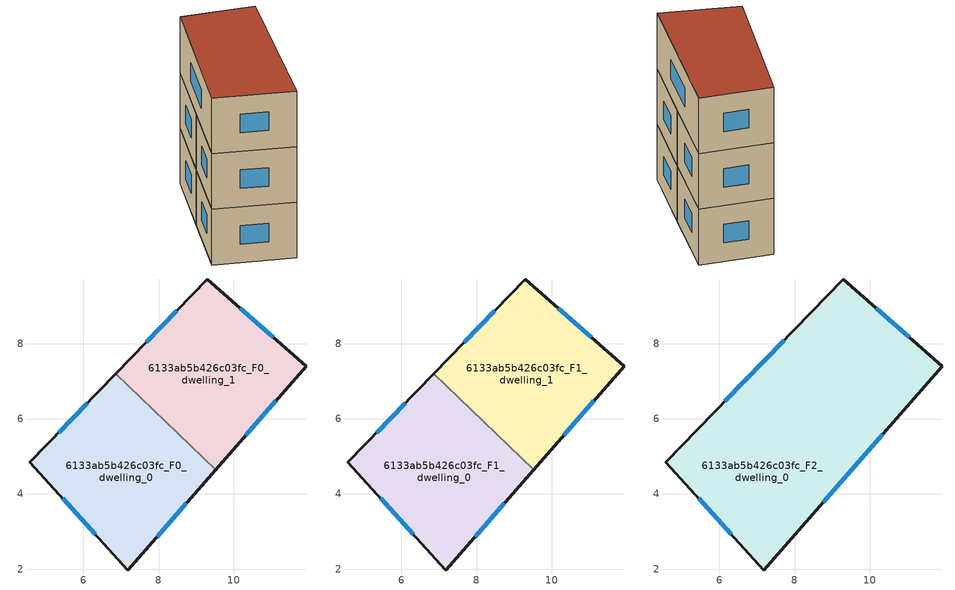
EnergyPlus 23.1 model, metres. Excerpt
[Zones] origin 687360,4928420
6133ab5b426c03fc_F0_dwelling_0
 floor ground (EU_floor_Construction): 9.52,4.64 7.19,1.98 4.58,4.84 6.86,7.2 z0
 wall outside (EU_wall_Construction): 6.86,7.2 4.58,4.84 7.19,1.98 9.52,4.64 z0:3
 wall to 6133ab5b426c03fc_F0_dwelling_1 (EU_wall_Construction): 9.52,4.64 6.86,7.2 z0:3
 window (EU_Window_Construction): 7.96,2.86 8.74,3.75 / 5.45,3.88 6.32,2.93 / 6.1,6.41 5.34,5.62 z1:2
6133ab5b426c03fc_F0_dwelling_1
 floor ground (EU_floor_Construction): 11.93,7.4 9.52,4.64 6.86,7.2 9.3,9.72 z0
 wall outside (EU_wall_Construction): 9.52,4.64 11.93,7.4 9.3,9.72 6.86,7.2 z0:3
 window (EU_Window_Construction): 10.32,5.56 11.12,6.48 / 8.49,8.88 7.68,8.04 / 11.05,8.17 10.17,8.94 z1:2
6133ab5b426c03fc_F1_dwelling_0
 floor to 6133ab5b426c03fc_F0_dwelling_0 (EU_floor_Construction): 9.52,4.64 7.19,1.98 4.58,4.84 6.86,7.2 z3
 wall outside (EU_wall_Construction): 6.86,7.2 4.58,4.84 7.19,1.98 9.52,4.64 z3:6
 wall to 6133ab5b426c03fc_F1_dwelling_1 (EU_wall_Construction): 9.52,4.64 6.86,7.2 z3:6
 window (EU_Window_Construction): 7.96,2.86 8.74,3.75 / 5.45,3.88 6.32,2.93 / 6.1,6.41 5.34,5.62 z4:5
6133ab5b426c03fc_F1_dwelling_1
 floor to 6133ab5b426c03fc_F0_dwelling_1 (EU_floor_Construction): 11.93,7.4 9.52,4.64 6.86,7.2 9.3,9.72 z3
 wall outside (EU_wall_Construction): 9.52,4.64 11.93,7.4 9.3,9.72 6.86,7.2 z3:6
 window (EU_Window_Construction): 10.32,5.56 11.12,6.48 / 8.49,8.88 7.68,8.04 / 11.05,8.17 10.17,8.94 z4:5
6133ab5b426c03fc_F2_dwelling_0
 floor to 6133ab5b426c03fc_F1_dwelling_0 (EU_floor_Construction): 9.52,4.64 7.19,1.98 4.58,4.84 6.86,7.2 z6
 floor to 6133ab5b426c03fc_F1_dwelling_1 (EU_floor_Construction): 11.93,7.4 9.52,4.64 6.86,7.2 9.3,9.72 z6
 wall outside (EU_wall_Construction): 11.93,7.4 9.3,9.72 4.58,4.84 7.19,1.98 11.93,7.4 z6:9
 window (EU_Window_Construction): 11.05,8.17 10.17,8.94 / 8.77,3.78 10.35,5.59 / 5.45,3.88 6.32,2.93 / 7.72,8.09 6.15,6.46 z7:8
 roof outside (EU_roof_Construction): 7.19,1.98 11.93,7.4 9.3,9.72 4.58,4.84 z9
[Building]
EU S2 Campaign: North Axis=0; Terrain=City; Solar Distribution=FullExterior
[Site:Location]
Bologna: Latitude=44.5; Longitude=11.25; Time Zone=1; Elevation=37
[SizingPeriod:WeatherFileDays]
AnnualSizingPeriod: Begin Month=1; Begin Day of Month=1; End Month=12; End Day of Month=31; Day of Week for Start Day=Monday; Use Weather File Daylight Saving Period=No; Use Weather File Rain and Snow Indicators=No
[MATERIAL]
EU_InternalMass_Material: Roughness=MediumRough; Thickness=0.1; Conductivity=1; Density=1800; Specific Heat=900; Thermal Absorptance=0.9; Solar Absorptance=0.7; Visible Absorptance=0.7
[MATERIAL:NOMASS] Roughness=MediumRough; Thermal Absorptance=0.9; Solar Absorptance=0.7; Visible Absorptance=0.7
Name | Thermal Resistance
EU_wall_NoMass | 0.937881
EU_roof_NoMass | 0.548572
EU_floor_NoMass | 0.71348
[WINDOWMATERIAL:SIMPLEGLAZINGSYSTEM]
EU_Window_SimpleGlazing: UFactor=4.25633; Solar Heat Gain Coefficient=0.85; Visible Transmittance=0.85
[CONSTRUCTION]
EU_wall_Construction: EU_wall_NoMass
EU_roof_Construction: EU_roof_NoMass
EU_floor_Construction: EU_floor_NoMass
EU_InternalMass_Construction: EU_InternalMass_Material
EU_Window_Construction: EU_Window_SimpleGlazing
[ZONE] Type=1; Multiplier=1; Ceiling Height=autocalculate; Floor Area=autocalculate; Part of Total Floor Area=Yes
Name | Volume
6133ab5b426c03fc_F0_dwelling_0; 6133ab5b426c03fc_F1_dwelling_0; 6133ab5b426c03fc_F0_dwelling_1; 6133ab5b426c03fc_F1_dwelling_1 | 38.6133
6133ab5b426c03fc_F2_dwelling_0 | 77.2258
[INTERNALMASS] Construction=EU_InternalMass_Construction
Name | Zone or ZoneList | Surface Area
6133ab5b426c03fc_F0_dwelling_0_EU_InternalMass | 6133ab5b426c03fc_F0_dwelling_0 | 12.8714
6133ab5b426c03fc_F0_dwelling_1_EU_InternalMass | 6133ab5b426c03fc_F0_dwelling_1 | 12.8712
6133ab5b426c03fc_F1_dwelling_0_EU_InternalMass | 6133ab5b426c03fc_F1_dwelling_0 | 12.8714
6133ab5b426c03fc_F1_dwelling_1_EU_InternalMass | 6133ab5b426c03fc_F1_dwelling_1 | 12.8712
6133ab5b426c03fc_F2_dwelling_0_EU_InternalMass | 6133ab5b426c03fc_F2_dwelling_0 | 25.7437
[OTHEREQUIPMENT] Fuel Type=Electricity; Design Level Calculation Method=Watts/Area; Power per Zone Floor Area=1; Fraction Latent=0; Fraction Radiant=0; Fraction Lost=0; Carbon Dioxide Generation Rate=0; EndUse Subcategory=EU_Step8_InternalGains
Name | Zone or ZoneList or Space or SpaceList | Schedule
EU_Step8_InternalGain_6133ab5b426c03fc_F0_dwelling_0_f000 | 6133ab5b426c03fc_F0_dwelling_0 | EU_Step8_GainSchedule_6133ab5b426c03fc_F0_dwelling_0_f000
EU_Step8_InternalGain_6133ab5b426c03fc_F0_dwelling_1_f000 | 6133ab5b426c03fc_F0_dwelling_1 | EU_Step8_GainSchedule_6133ab5b426c03fc_F0_dwelling_1_f000
EU_Step8_InternalGain_6133ab5b426c03fc_F1_dwelling_0_f000 | 6133ab5b426c03fc_F1_dwelling_0 | EU_Step8_GainSchedule_6133ab5b426c03fc_F1_dwelling_0_f000
EU_Step8_InternalGain_6133ab5b426c03fc_F1_dwelling_1_f000 | 6133ab5b426c03fc_F1_dwelling_1 | EU_Step8_GainSchedule_6133ab5b426c03fc_F1_dwelling_1_f000
EU_Step8_InternalGain_6133ab5b426c03fc_F2_dwelling_0_f000 | 6133ab5b426c03fc_F2_dwelling_0 | EU_Step8_GainSchedule_6133ab5b426c03fc_F2_dwelling_0_f000
[ZONEVENTILATION:DESIGNFLOWRATE] Schedule=EU_AlwaysOn; Design Flow Rate Calculation Method=AirChanges/Hour; Air Changes per Hour=0.687892; Ventilation Type=Natural; Fan Pressure Rise=0; Fan Total Efficiency=1; Constant Term Coefficient=1; Temperature Term Coefficient=0; Velocity Term Coefficient=0; Velocity Squared Term Coefficient=0; Minimum Indoor Temperature=-100; Maximum Indoor Temperature=100; Delta Temperature=-100; Minimum Outdoor Temperature=-100; Maximum Outdoor Temperature=100; Maximum Wind Speed=40
Name | Zone or ZoneList or Space or SpaceList
EU_ConstantAir_6133ab5b426c03fc_F0_dwelling_0 | 6133ab5b426c03fc_F0_dwelling_0
EU_ConstantAir_6133ab5b426c03fc_F0_dwelling_1 | 6133ab5b426c03fc_F0_dwelling_1
EU_ConstantAir_6133ab5b426c03fc_F1_dwelling_0 | 6133ab5b426c03fc_F1_dwelling_0
EU_ConstantAir_6133ab5b426c03fc_F1_dwelling_1 | 6133ab5b426c03fc_F1_dwelling_1
EU_ConstantAir_6133ab5b426c03fc_F2_dwelling_0 | 6133ab5b426c03fc_F2_dwelling_0
[HVACTEMPLATE:THERMOSTAT] Constant Heating Setpoint=20; Constant Cooling Setpoint=50
EU_HeatOnly_6133ab5b426c03fc_F0_dwelling_0; EU_HeatOnly_6133ab5b426c03fc_F0_dwelling_1; EU_HeatOnly_6133ab5b426c03fc_F1_dwelling_0; EU_HeatOnly_6133ab5b426c03fc_F1_dwelling_1; EU_HeatOnly_6133ab5b426c03fc_F2_dwelling_0
[HVACTEMPLATE:ZONE:IDEALLOADSAIRSYSTEM] System Availability Schedule=EU_AlwaysOn; Maximum Heating Supply Air Temperature=50; Minimum Cooling Supply Air Temperature=13; Maximum Heating Supply Air Humidity Ratio=0.0156; Minimum Cooling Supply Air Humidity Ratio=0.0077; Heating Limit=NoLimit; Cooling Limit=NoLimit; Heating Availability Schedule=EU_AlwaysOn; Cooling Availability Schedule=EU_CoolingOff; Dehumidification Control Type=ConstantSensibleHeatRatio; Cooling Sensible Heat Ratio=0.7; Dehumidification Setpoint=60; Humidification Control Type=None; Humidification Setpoint=30; Outdoor Air Method=None; Outdoor Air Flow Rate per Person=0.00944; Outdoor Air Flow Rate per Zone Floor Area=0; Outdoor Air Flow Rate per Zone=0; Demand Controlled Ventilation Type=None; Outdoor Air Economizer Type=NoEconomizer; Heat Recovery Type=None; Sensible Heat Recovery Effectiveness=0.7; Latent Heat Recovery Effectiveness=0.65
Name | Template Thermostat
6133ab5b426c03fc_F0_dwelling_0 | EU_HeatOnly_6133ab5b426c03fc_F0_dwelling_0
6133ab5b426c03fc_F0_dwelling_1 | EU_HeatOnly_6133ab5b426c03fc_F0_dwelling_1
6133ab5b426c03fc_F1_dwelling_0 | EU_HeatOnly_6133ab5b426c03fc_F1_dwelling_0
6133ab5b426c03fc_F1_dwelling_1 | EU_HeatOnly_6133ab5b426c03fc_F1_dwelling_1
6133ab5b426c03fc_F2_dwelling_0 | EU_HeatOnly_6133ab5b426c03fc_F2_dwelling_0
[SIZING:ZONE] Zone Cooling Design Supply Air Temperature Input Method=SupplyAirTemperature; Zone Cooling Design Supply Air Temperature=13; Zone Heating Design Supply Air Temperature Input Method=SupplyAirTemperature; Zone Heating Design Supply Air Temperature=50; Zone Cooling Design Supply Air Humidity Ratio=0.008; Zone Heating Design Supply Air Humidity Ratio=0.008; Cooling Design Air Flow Method=DesignDay; Cooling Design Air Flow Rate=0; Cooling Minimum Air Flow per Zone Floor Area=0.000762; Cooling Minimum Air Flow=0; Cooling Minimum Air Flow Fraction=0.2; Heating Design Air Flow Method=DesignDay; Heating Design Air Flow Rate=0; Heating Maximum Air Flow per Zone Floor Area=0.002032; Heating Maximum Air Flow=0.141576; Heating Maximum Air Flow Fraction=0.3; Account for Dedicated Outdoor Air System=No; Dedicated Outdoor Air System Control Strategy=NeutralSupplyAir; Dedicated Outdoor Air Low Setpoint Temperature for Design=autosize; Dedicated Outdoor Air High Setpoint Temperature for Design=autosize; Zone Load Sizing Method=Sensible Load Only No Latent Load; Zone Latent Cooling Design Supply Air Humidity Ratio Input Method=HumidityRatioDifference; Zone Cooling Design Supply Air Humidity Ratio Difference=0.005; Zone Latent Heating Design Supply Air Humidity Ratio Input Method=HumidityRatioDifference; Zone Humidification Design Supply Air Humidity Ratio Difference=0.005
6133ab5b426c03fc_F0_dwelling_0; 6133ab5b426c03fc_F0_dwelling_1; 6133ab5b426c03fc_F1_dwelling_0; 6133ab5b426c03fc_F1_dwelling_1; 6133ab5b426c03fc_F2_dwelling_0
[SCHEDULE:CONSTANT]
Name | Hourly Value
EU_AlwaysOn | 1
EU_CoolingOff | 0
[SCHEDULE:FILE] Column Number=1; Rows to Skip at Top=0; Number of Hours of Data=8760; Column Separator=Comma; Interpolate to Timestep=No; Minutes per Item=60; Adjust Schedule for Daylight Savings=Yes
Name | File
EU_Step8_GainSchedule_6133ab5b426c03fc_F0_dwelling_0_f000 | ../../schedules/6133ab5b426c03fc/6133ab5b426c03fc_F0_dwelling_0_f000_gain.csv
EU_Step8_GainSchedule_6133ab5b426c03fc_F0_dwelling_1_f000 | ../../schedules/6133ab5b426c03fc/6133ab5b426c03fc_F0_dwelling_1_f000_gain.csv
EU_Step8_GainSchedule_6133ab5b426c03fc_F1_dwelling_0_f000 | ../../schedules/6133ab5b426c03fc/6133ab5b426c03fc_F1_dwelling_0_f000_gain.csv
EU_Step8_GainSchedule_6133ab5b426c03fc_F1_dwelling_1_f000 | ../../schedules/6133ab5b426c03fc/6133ab5b426c03fc_F1_dwelling_1_f000_gain.csv
EU_Step8_GainSchedule_6133ab5b426c03fc_F2_dwelling_0_f000 | ../../schedules/6133ab5b426c03fc/6133ab5b426c03fc_F2_dwelling_0_f000_gain.csv
